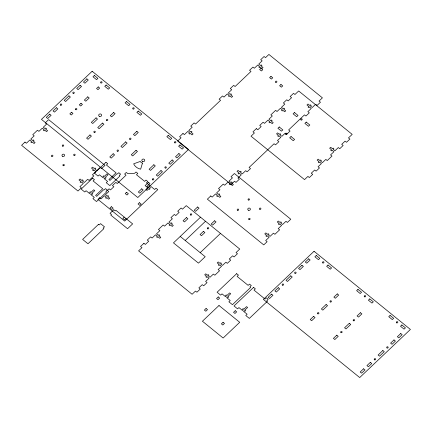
<?xml version="1.0" encoding="UTF-8"?>
<svg xmlns="http://www.w3.org/2000/svg" width="432" height="432" viewBox="0 0 432 432"><rect width="100%" height="100%" fill="white"/><g stroke="black" fill="none" stroke-linecap="round" stroke-linejoin="round"><path stroke-width="0.65" d="M124.205 217.129L122.85 218.414L124.637 219.861L125.987 218.576M200.507 217.21L173.47 242.87L198.445 263.131L205.205 256.716L180.23 236.455M185.225 240.505L205.497 221.265M200.21 252.666L220.385 233.518M142.474 163.058L140.648 169.177A10.341 9.072 -5.3 0 1 133.655 163.831L140.319 161.417A3.186 2.792 -5.3 0 0 142.474 163.058M314.042 251.273L263.374 299.408L359.705 377.557L410.4 329.443L314.042 251.273M92.151 71.264L41.456 119.372L137.792 197.527L188.509 149.434L92.151 71.264M49.68 114.151L46.3 117.358L47.731 118.514L51.111 115.306L49.68 114.151M56.441 107.735L53.06 110.943L54.486 112.099L57.866 108.891L56.441 107.735M68.947 95.866L64.211 100.354L65.642 101.515L70.373 97.022L68.947 95.866M80.098 85.282L76.718 88.49L78.143 89.645L81.524 86.438L80.098 85.282M86.854 78.867L83.479 82.075L84.904 83.23L88.285 80.023L86.854 78.867M94.338 75.487L92.983 76.772L96.552 79.666L97.902 78.381L94.338 75.487M24.98 142.085L21.6 145.292L77.971 191.025L81.351 187.817L79.925 186.656L83.3 183.449L81.518 182.002L80.843 182.644L80.131 182.066L80.806 181.424L79.024 179.977L80.033 179.015L81.821 180.463L82.496 179.82L83.209 180.398L82.534 181.04L84.316 182.488L87.696 179.28L89.122 180.441L93.852 175.948L92.426 174.793L95.807 171.585L94.025 170.138L93.35 170.78L92.632 170.197L93.312 169.56L91.525 168.113L92.54 167.146L94.322 168.593L94.997 167.956L95.715 168.534L95.035 169.177L96.822 170.624L100.202 167.416L101.628 168.572L105.008 165.364L48.638 119.632L45.257 122.839L46.683 124L43.303 127.208L45.09 128.655L45.765 128.012L46.478 128.59L45.803 129.233L47.585 130.68L46.57 131.641L44.788 130.194L44.113 130.837L43.4 130.259L44.075 129.616L42.293 128.169L38.912 131.377L37.481 130.216L32.751 134.708L34.182 135.864L30.802 139.072L32.584 140.519L33.259 139.882L33.971 140.459L33.296 141.102L35.084 142.549L34.069 143.51L32.281 142.063L31.606 142.706L30.893 142.123L31.568 141.485L29.786 140.038L26.406 143.24L24.98 142.085M71.539 112.244L69.849 113.848L71.275 115.009L72.965 113.405L71.539 112.244M81 103.264L79.31 104.868L80.735 106.029L82.426 104.425L81 103.264M87.761 96.849L84.38 100.057L85.806 101.218L89.186 98.01L87.761 96.849M98.237 86.908L96.547 88.511L97.972 89.667L99.662 88.063L98.237 86.908M106.11 85.039L104.76 86.324L108.324 89.219L109.679 87.934L106.11 85.039M96.061 117.86L91.33 122.353L92.756 123.509L97.486 119.021L96.061 117.86M89.975 134.941L86.6 138.148L88.025 139.304L91.406 136.096L89.975 134.941M102.481 123.071L97.751 127.564L99.176 128.72L103.907 124.232L102.481 123.071M113.632 112.487L110.257 115.695L111.683 116.856L115.063 113.648L113.632 112.487M126.446 101.536L125.096 102.821L128.66 105.716L130.016 104.431L126.446 101.536M138.218 111.089L136.868 112.374L140.438 115.268L141.788 113.983L138.218 111.089M113.168 153.754L109.787 156.962L111.213 158.117L114.593 154.91L113.168 153.754M125.674 141.885L120.938 146.378L122.369 147.533L127.1 143.046L125.674 141.885M136.825 131.301L133.445 134.509L134.87 135.664L138.251 132.462L136.825 131.301M105.959 162.265L94.473 173.173L98.037 176.067L99.392 174.782L102.956 177.676L103.631 177.034L102.919 176.456L103.594 175.813L104.312 176.391L107.012 173.826L108.081 174.695L105.381 177.26L106.094 177.838L105.419 178.481L104.706 177.903L104.026 178.546L107.595 181.44L106.245 182.72L109.814 185.614L119.95 175.997L119.237 175.414L120.587 174.134L118.805 172.687L117.455 173.966L117.099 173.68L109.998 180.414L108.929 179.545L116.024 172.811L106.391 164.997L107.746 163.712L105.959 162.265M92.653 178.2L81.162 189.103L84.731 191.997L86.087 190.712L89.651 193.606L90.326 192.969L89.613 192.386L90.288 191.749L91.006 192.326L93.706 189.761L94.775 190.625L92.075 193.196L92.788 193.774L92.113 194.416L91.4 193.833L90.72 194.476L94.289 197.37L92.939 198.655L96.503 201.55L106.645 191.927L105.932 191.349L107.282 190.064L105.5 188.617L104.15 189.902L103.788 189.61L96.692 196.344L95.623 195.48L102.719 188.741L93.085 180.927L94.441 179.647L92.653 178.2M136.021 150.282L131.285 154.769L132.716 155.93L137.446 151.438L136.021 150.282M99.603 197.77L97.918 199.373L124.675 221.081L157.793 189.648L156.011 188.201L154.656 189.481L151.092 186.586L149.402 188.19L150.115 188.773L149.44 189.41L148.727 188.833L147.037 190.436L145.962 189.567L147.652 187.963L146.939 187.385L147.614 186.743L148.333 187.326L150.017 185.722L146.453 182.828L147.803 181.543L146.021 180.095L144.666 181.381L136.463 174.722L137.813 173.437L136.031 171.99L134.676 173.275L127.732 173.588L126.306 172.427L124.616 174.031L126.041 175.192L117.256 183.53L115.83 182.374L112.45 185.582L113.875 186.737L110.495 189.945L109.069 188.789L107.379 190.393L108.805 191.549L105.424 194.756L107.212 196.204L107.887 195.561L108.599 196.139L107.924 196.781L109.706 198.229L108.691 199.19L106.909 197.743L106.234 198.385L105.521 197.807L106.196 197.165L104.414 195.718L101.034 198.925L99.603 197.77M168.188 135.405L166.838 136.685L170.408 139.579L171.758 138.299L168.188 135.405M182.984 133.472L179.604 136.679L181.03 137.835L177.649 141.043L231.169 184.459L234.544 181.251L235.975 182.412L239.355 179.204L237.924 178.043L241.304 174.836L239.522 173.389L238.847 174.031L238.129 173.453L238.81 172.811L237.022 171.364L238.037 170.402L239.819 171.85L240.5 171.207L241.213 171.785L240.538 172.427L242.32 173.875L245.7 170.667L247.126 171.828L250.506 168.62L249.08 167.459L274.088 143.726L275.513 144.882L278.894 141.674L277.468 140.519L280.843 137.311L279.061 135.864L278.386 136.507L277.673 135.923L278.348 135.286L276.566 133.839L277.576 132.872L279.364 134.32L280.039 133.682L280.751 134.26L280.076 134.903L281.858 136.35L285.239 133.142L286.664 134.298L290.045 131.09L288.619 129.935L304.501 114.858L305.932 116.014L309.307 112.806L307.881 111.65L311.261 108.443L309.479 106.996L308.804 107.638L308.086 107.06L308.767 106.418L306.979 104.971L307.994 104.009L309.776 105.457L310.451 104.814L311.17 105.392L310.489 106.034L312.277 107.482L315.657 104.274L317.083 105.43L320.463 102.222L319.032 101.066L322.412 97.859L268.898 54.443L265.518 57.65L264.092 56.495L260.712 59.702L262.138 60.858L258.757 64.066L260.545 65.513L261.22 64.87L261.932 65.448L261.257 66.091L263.039 67.538L262.024 68.499L260.242 67.052L259.567 67.694L258.854 67.117L259.529 66.474L257.747 65.027L254.367 68.234L252.936 67.079L249.561 70.286L250.987 71.442L235.1 86.519L233.674 85.358L230.294 88.565L231.725 89.726L228.344 92.934L230.126 94.381L230.801 93.739L231.514 94.316L230.839 94.959L232.627 96.406L231.611 97.367L229.829 95.92L229.149 96.563L228.436 95.985L229.111 95.342L227.329 93.895L223.949 97.103L222.523 95.947L219.143 99.149L220.568 100.31L195.561 124.043L194.135 122.888L190.755 126.095L192.181 127.251L188.8 130.459L190.588 131.906L191.263 131.263L191.975 131.846L191.3 132.484L193.082 133.931L192.073 134.897L190.285 133.45L189.61 134.087L188.897 133.51L189.572 132.867L187.79 131.42L184.41 134.627L182.984 133.472M153.857 164.754L149.126 169.241L150.552 170.402L155.282 165.91L153.857 164.754M111.359 206.712L110.009 207.992L111.791 209.439L113.146 208.159L111.359 206.712M126.571 192.278L125.215 193.558L127.003 195.005L128.353 193.725L126.571 192.278M179.96 144.952L178.61 146.237L182.18 149.132L183.53 147.847L179.96 144.952M260.977 68.245L259.621 69.525L261.409 70.972L262.759 69.692L260.977 68.245M113.762 209.768L110.047 213.3L111.472 214.456L110.797 215.098L127.564 228.701L132.635 223.889L115.868 210.287L115.187 210.929L113.762 209.768M98.501 224.348L82.62 239.425L87.971 243.767L103.853 228.69L103.14 228.112L104.495 226.827L100.57 223.641L99.214 224.926L98.501 224.348M141.728 188.822L138.348 192.029L139.779 193.19L143.154 189.983L141.728 188.822M148.489 182.407L145.109 185.614L146.534 186.775L149.915 183.568L148.489 182.407M160.99 170.543L156.26 175.03L157.691 176.191L162.421 171.698L160.99 170.543M172.147 159.953L168.766 163.161L170.192 164.322L173.572 161.114L172.147 159.953M178.902 153.544L175.527 156.746L176.953 157.907L180.333 154.699L178.902 153.544M270.967 76.345L269.611 77.63L271.399 79.078L272.749 77.792L270.967 76.345M139.412 202.694L138.062 203.98L139.844 205.427L141.194 204.142L139.412 202.694M280.957 84.451L279.601 85.736L281.389 87.183L282.739 85.898L280.957 84.451M256.349 128.628L252.968 131.836L254.399 132.991L251.019 136.199L304.533 179.615L307.913 176.407L309.339 177.563L312.719 174.355L311.294 173.2L314.674 169.992L316.1 171.148L319.48 167.94L318.055 166.784L321.435 163.577L319.648 162.13L318.973 162.772L318.26 162.194L318.935 161.552L317.153 160.105L318.163 159.143L319.95 160.591L320.625 159.948L321.338 160.526L320.663 161.168L322.445 162.616L325.825 159.408L327.251 160.564L331.987 156.076L330.556 154.915L333.936 151.708L332.154 150.26L331.479 150.903L330.761 150.325L331.441 149.683L329.654 148.235L330.669 147.274L332.451 148.721L333.131 148.079L333.844 148.657L333.169 149.299L334.951 150.746L338.332 147.539L339.757 148.7L343.138 145.492L341.712 144.331L345.087 141.124L346.518 142.285L349.898 139.077L348.467 137.916L352.188 134.39L298.669 90.974L294.953 94.5L293.528 93.344L290.147 96.552L291.573 97.708L288.193 100.915L286.767 99.76L283.387 102.967L284.812 104.123L281.432 107.33L283.219 108.778L283.894 108.135L284.607 108.718L283.932 109.355L285.714 110.803L284.704 111.769L282.917 110.322L282.242 110.959L281.529 110.381L282.204 109.739L280.422 108.292L277.042 111.499L275.616 110.344L270.88 114.836L272.311 115.992L268.931 119.2L270.713 120.647L271.388 120.004L272.101 120.582L271.426 121.225L273.213 122.672L272.198 123.633L270.416 122.186L269.735 122.828L269.023 122.251L269.698 121.608L267.916 120.161L264.535 123.368L263.11 122.213L259.729 125.42L261.155 126.576L257.78 129.784L256.349 128.628M143.915 243.286L140.535 246.494L141.966 247.649L138.586 250.857L192.1 294.273L195.48 291.065L196.906 292.226L200.286 289.019L198.86 287.858L202.241 284.65L203.666 285.811L207.047 282.604L205.616 281.443L208.996 278.235L207.214 276.788L206.539 277.43L205.826 276.853L206.501 276.21L204.719 274.763L205.729 273.802L207.517 275.249L208.192 274.606L208.904 275.184L208.229 275.827L210.011 277.274L213.392 274.066L214.817 275.227L219.548 270.734L218.122 269.579L221.503 266.371L219.721 264.924L219.04 265.561L218.327 264.983L219.002 264.341L217.22 262.894L218.236 261.932L220.018 263.38L220.693 262.737L221.411 263.32L220.73 263.957L222.518 265.405L225.898 262.197L227.324 263.358L230.704 260.15L229.273 258.995L232.654 255.787L234.085 256.943L237.46 253.735L236.034 252.58L239.749 249.048L186.235 205.632L182.52 209.164L181.089 208.003L177.709 211.21L179.14 212.371L175.759 215.579L174.334 214.418L170.953 217.625L172.379 218.786L168.998 221.994L170.786 223.441L171.461 222.799L172.174 223.376L171.499 224.019L173.281 225.466L172.265 226.427L170.483 224.98L169.808 225.623L169.096 225.045L169.771 224.402L167.983 222.955L164.608 226.163L163.177 225.002L158.447 229.495L159.872 230.65L156.497 233.858L158.279 235.305L158.954 234.662L159.667 235.246L158.992 235.883L160.774 237.33L159.764 238.297L157.977 236.849L157.302 237.487L156.589 236.909L157.264 236.266L155.482 234.819L152.102 238.027L150.676 236.871L147.296 240.079L148.721 241.234L145.341 244.442L143.915 243.286M279.256 126.981L277.906 128.266L281.475 131.161L282.825 129.875L279.256 126.981M294.467 112.547L293.112 113.832L296.681 116.726L298.031 115.441L294.467 112.547M186.446 217.571L183.065 220.779L184.491 221.935L187.871 218.727L186.446 217.571M197.597 206.987L194.216 210.195L195.647 211.351L199.028 208.143L197.597 206.987M210.751 195.961L207.371 199.168L263.741 244.901L267.122 241.693L265.691 240.532L269.071 237.325L267.289 235.877L266.614 236.52L265.901 235.942L266.576 235.3L264.789 233.852L265.804 232.891L267.592 234.338L268.267 233.696L268.979 234.279L268.304 234.916L270.086 236.363L273.467 233.156L274.892 234.317L279.623 229.824L278.197 228.668L281.578 225.461L279.796 224.014L279.115 224.656L278.402 224.073L279.077 223.436L277.295 221.989L278.311 221.022L280.093 222.469L280.768 221.832L281.486 222.41L280.805 223.052L282.593 224.5L285.973 221.292L287.399 222.448L290.779 219.24L234.409 173.507L231.028 176.715L232.454 177.876L229.073 181.084L230.861 182.531L231.536 181.888L232.249 182.466L231.574 183.109L233.356 184.556L232.34 185.517L230.558 184.07L229.883 184.712L229.171 184.135L229.846 183.492L228.058 182.045L224.683 185.252L223.252 184.091L218.522 188.584L219.947 189.74L216.572 192.947L218.354 194.395L219.029 193.757L219.742 194.335L219.067 194.978L220.849 196.425L219.839 197.386L218.052 195.939L217.377 196.582L216.664 195.998L217.339 195.361L215.557 193.914L212.177 197.122L210.751 195.961M291.033 136.534L289.678 137.819L293.247 140.713L294.597 139.428L291.033 136.534M306.239 122.099L304.889 123.385L308.453 126.279L309.809 124.994L306.239 122.099M203.44 231.358L200.059 234.565L201.485 235.721L204.865 232.513L203.44 231.358M214.591 220.774L211.21 223.981L212.641 225.137L216.022 221.929L214.591 220.774M236.66 273.672L217.096 292.243L220.66 295.137L222.016 293.852L225.58 296.746L226.26 296.109L225.547 295.526L226.222 294.889L226.935 295.466L229.64 292.901L230.71 293.765L228.004 296.336L228.717 296.914L228.042 297.556L227.329 296.973L226.654 297.616L230.218 300.51L228.868 301.795L232.438 304.69L250.652 287.404L249.934 286.821L251.289 285.541L249.502 284.094L248.152 285.374L237.092 276.404L238.442 275.119L236.66 273.672M206.075 308.475L204.385 310.079L205.816 311.24L207.506 309.636L206.075 308.475M218.241 296.93L216.551 298.534L217.982 299.689L219.672 298.085L218.241 296.93M218.997 305.5L202.419 321.235L223.133 338.035L239.711 322.299L218.997 305.5M253.573 287.393L234.004 305.959L237.573 308.853L238.923 307.573L242.492 310.468L243.167 309.825L242.455 309.247L243.13 308.605L243.842 309.182L246.548 306.617L247.617 307.487L244.917 310.052L245.63 310.63L244.955 311.272L244.242 310.694L243.562 311.337L247.131 314.231L245.781 315.511L249.345 318.406L267.559 301.12L266.846 300.542L268.196 299.257L266.414 297.81L265.064 299.095L254.005 290.12L255.355 288.841L253.573 287.393M223.069 322.261L221.378 323.865L222.809 325.026L224.5 323.422L223.069 322.261M235.235 310.716L233.545 312.32L234.976 313.475L236.666 311.872L235.235 310.716M271.528 294.122L268.148 297.329L269.573 298.485L272.954 295.277L271.528 294.122M278.284 287.707L274.903 290.914L276.334 292.07L279.715 288.862L278.284 287.707M290.79 275.837L286.06 280.33L287.485 281.486L292.216 276.998L290.79 275.837M301.941 265.253L298.561 268.461L299.992 269.622L303.367 266.414L301.941 265.253M308.702 258.838L305.321 262.046L306.747 263.207L310.127 259.999L308.702 258.838M316.235 255.506L314.879 256.786L318.449 259.681L319.799 258.401L316.235 255.506M328.007 265.054L326.657 266.339L330.221 269.233L331.576 267.948L328.007 265.054M313.605 316.359L310.225 319.567L311.656 320.728L315.031 317.52L313.605 316.359M326.111 304.495L321.381 308.983L322.807 310.144L327.537 305.651L326.111 304.495M337.262 293.906L333.882 297.113L335.313 298.274L338.688 295.067L337.262 293.906M357.977 289.37L356.627 290.65L360.191 293.544L361.546 292.264L357.977 289.37M369.749 298.922L368.399 300.202L371.968 303.097L373.318 301.817L369.749 298.922M336.798 335.173L333.418 338.38L334.843 339.541L338.224 336.334L336.798 335.173M349.299 323.309L344.569 327.796L345.994 328.957L350.73 324.464L349.299 323.309M360.455 312.719L357.075 315.927L358.501 317.088L361.881 313.88L360.455 312.719M390.085 315.419L388.735 316.699L392.305 319.594L393.655 318.314L390.085 315.419M401.857 324.972L400.507 326.252L404.077 329.146L405.427 327.866L401.857 324.972M363.577 368.798L360.196 372.006L361.622 373.162L365.002 369.954L363.577 368.798M370.332 362.383L366.952 365.591L368.383 366.746L371.763 363.539L370.332 362.383M382.838 350.514L378.108 355.001L379.534 356.162L384.264 351.67L382.838 350.514M393.989 339.93L390.609 343.138L392.04 344.293L395.415 341.086L393.989 339.93M400.75 333.515L397.37 336.722L398.795 337.878L402.176 334.67L400.75 333.515M207.689 228.825A0.74 0.648 -5.3 0 0 208.775 228.215A0.74 0.648 -5.3 0 0 207.652 227.702A0.74 0.648 -5.3 0 0 207.689 228.825M237.622 210.298A0.745 0.653 -5.3 0 0 238.702 209.65A0.745 0.653 -5.3 0 0 237.546 209.164A0.745 0.653 -5.3 0 0 237.622 210.298M249.032 219.564A0.751 0.659 -5.3 0 0 250.123 218.921A0.751 0.659 -5.3 0 0 248.967 218.419A0.751 0.659 -5.3 0 0 249.032 219.564M259.864 209.299A0.74 0.648 -5.3 0 0 260.928 208.64A0.74 0.648 -5.3 0 0 259.772 208.175A0.74 0.648 -5.3 0 0 259.864 209.299M248.443 200.027A0.74 0.648 -5.3 0 0 249.507 199.384A0.74 0.648 -5.3 0 0 248.368 198.909A0.74 0.648 -5.3 0 0 248.443 200.027M248.438 210.238A1.323 1.161 -5.3 0 0 250.393 209.153A1.323 1.161 -5.3 0 0 248.389 208.224A1.323 1.161 -5.3 0 0 248.438 210.238M374.582 359.851A0.74 0.648 -5.3 0 0 375.673 359.24A0.74 0.648 -5.3 0 0 374.549 358.727A0.74 0.648 -5.3 0 0 374.582 359.851M387.088 347.981A0.74 0.648 -5.3 0 0 388.174 347.371A0.74 0.648 -5.3 0 0 387.05 346.858A0.74 0.648 -5.3 0 0 387.088 347.981M322.877 262.948A0.74 0.648 -5.3 0 0 323.968 262.337A0.74 0.648 -5.3 0 0 322.844 261.824A0.74 0.648 -5.3 0 0 322.877 262.948M396.727 322.861A0.74 0.648 -5.3 0 0 397.818 322.25A0.74 0.648 -5.3 0 0 396.695 321.737A0.74 0.648 -5.3 0 0 396.727 322.861M364.619 296.811A0.74 0.648 -5.3 0 0 365.71 296.201A0.74 0.648 -5.3 0 0 364.586 295.688A0.74 0.648 -5.3 0 0 364.619 296.811M353.549 320.776A0.74 0.648 -5.3 0 0 354.64 320.166A0.74 0.648 -5.3 0 0 353.516 319.653A0.74 0.648 -5.3 0 0 353.549 320.776M341.048 332.64A0.74 0.648 -5.3 0 0 342.133 332.03A0.74 0.648 -5.3 0 0 341.01 331.522A0.74 0.648 -5.3 0 0 341.048 332.64M330.361 301.963A0.74 0.648 -5.3 0 0 331.447 301.352A0.74 0.648 -5.3 0 0 330.323 300.839A0.74 0.648 -5.3 0 0 330.361 301.963M317.855 313.826A0.74 0.648 -5.3 0 0 318.946 313.216A0.74 0.648 -5.3 0 0 317.822 312.709A0.74 0.648 -5.3 0 0 317.855 313.826M295.04 273.305A0.74 0.648 -5.3 0 0 296.125 272.695A0.74 0.648 -5.3 0 0 295.002 272.187A0.74 0.648 -5.3 0 0 295.04 273.305M282.533 285.174A0.74 0.648 -5.3 0 0 283.624 284.564A0.74 0.648 -5.3 0 0 282.501 284.051A0.74 0.648 -5.3 0 0 282.533 285.174M99.452 116.386A1.474 1.296 -5.3 0 0 101.628 115.166A1.474 1.296 -5.3 0 0 99.382 114.145A1.474 1.296 -5.3 0 0 99.452 116.386M94.225 132.408A0.74 0.648 -5.3 0 0 95.315 131.798A0.74 0.648 -5.3 0 0 94.192 131.285A0.74 0.648 -5.3 0 0 94.225 132.408M106.731 120.539A0.74 0.648 -5.3 0 0 107.816 119.929A0.74 0.648 -5.3 0 0 106.693 119.421A0.74 0.648 -5.3 0 0 106.731 120.539M129.919 139.352A0.74 0.648 -5.3 0 0 131.009 138.742A0.74 0.648 -5.3 0 0 129.886 138.235A0.74 0.648 -5.3 0 0 129.919 139.352M117.418 151.222A0.74 0.648 -5.3 0 0 118.503 150.611A0.74 0.648 -5.3 0 0 117.38 150.098A0.74 0.648 -5.3 0 0 117.418 151.222M152.739 179.874A0.74 0.648 -5.3 0 0 153.824 179.264A0.74 0.648 -5.3 0 0 152.701 178.756A0.74 0.648 -5.3 0 0 152.739 179.874M165.24 168.01A0.74 0.648 -5.3 0 0 166.331 167.4A0.74 0.648 -5.3 0 0 165.208 166.887A0.74 0.648 -5.3 0 0 165.24 168.01M73.192 93.334A0.74 0.648 -5.3 0 0 74.282 92.723A0.74 0.648 -5.3 0 0 73.159 92.21A0.74 0.648 -5.3 0 0 73.192 93.334M60.691 105.203A0.74 0.648 -5.3 0 0 61.776 104.593A0.74 0.648 -5.3 0 0 60.653 104.08A0.74 0.648 -5.3 0 0 60.691 105.203M174.83 142.846A0.74 0.648 -5.3 0 0 175.921 142.236A0.74 0.648 -5.3 0 0 174.798 141.723A0.74 0.648 -5.3 0 0 174.83 142.846M133.088 108.977A0.74 0.648 -5.3 0 0 134.179 108.367A0.74 0.648 -5.3 0 0 133.056 107.86A0.74 0.648 -5.3 0 0 133.088 108.977M100.98 82.933A0.74 0.648 -5.3 0 0 102.071 82.323A0.74 0.648 -5.3 0 0 100.948 81.81A0.74 0.648 -5.3 0 0 100.98 82.933M75.784 109.712A0.74 0.648 -5.3 0 0 76.874 109.102A0.74 0.648 -5.3 0 0 75.751 108.594A0.74 0.648 -5.3 0 0 75.784 109.712M142.582 161.492A1.474 1.296 -5.3 0 0 144.758 160.272A1.474 1.296 -5.3 0 0 142.517 159.251A1.474 1.296 -5.3 0 0 142.582 161.492M275.827 82.339A0.74 0.648 -5.3 0 0 276.912 81.729A0.74 0.648 -5.3 0 0 275.789 81.221A0.74 0.648 -5.3 0 0 275.827 82.339M285.903 134.422A0.74 0.648 -5.3 0 0 286.988 133.812A0.74 0.648 -5.3 0 0 285.865 133.304A0.74 0.648 -5.3 0 0 285.903 134.422M301.109 119.988A0.74 0.648 -5.3 0 0 302.195 119.378A0.74 0.648 -5.3 0 0 301.077 118.87A0.74 0.648 -5.3 0 0 301.109 119.988M62.667 156.362A1.323 1.161 -5.3 0 0 64.627 155.277A1.323 1.161 -5.3 0 0 62.618 154.348A1.323 1.161 -5.3 0 0 62.667 156.362M62.672 146.151A0.74 0.648 -5.3 0 0 63.736 145.508A0.74 0.648 -5.3 0 0 62.597 145.033A0.74 0.648 -5.3 0 0 62.672 146.151M74.093 155.423A0.74 0.648 -5.3 0 0 75.157 154.764A0.74 0.648 -5.3 0 0 74.002 154.3A0.74 0.648 -5.3 0 0 74.093 155.423M63.261 165.683A0.751 0.659 -5.3 0 0 64.352 165.046A0.751 0.659 -5.3 0 0 63.196 164.543A0.751 0.659 -5.3 0 0 63.261 165.683M51.856 156.422A0.745 0.653 -5.3 0 0 52.931 155.774A0.745 0.653 -5.3 0 0 51.775 155.288A0.745 0.653 -5.3 0 0 51.856 156.422M190.696 215.039A0.74 0.648 -5.3 0 0 191.781 214.429A0.74 0.648 -5.3 0 0 190.658 213.916A0.74 0.648 -5.3 0 0 190.696 215.039"/></g></svg>
